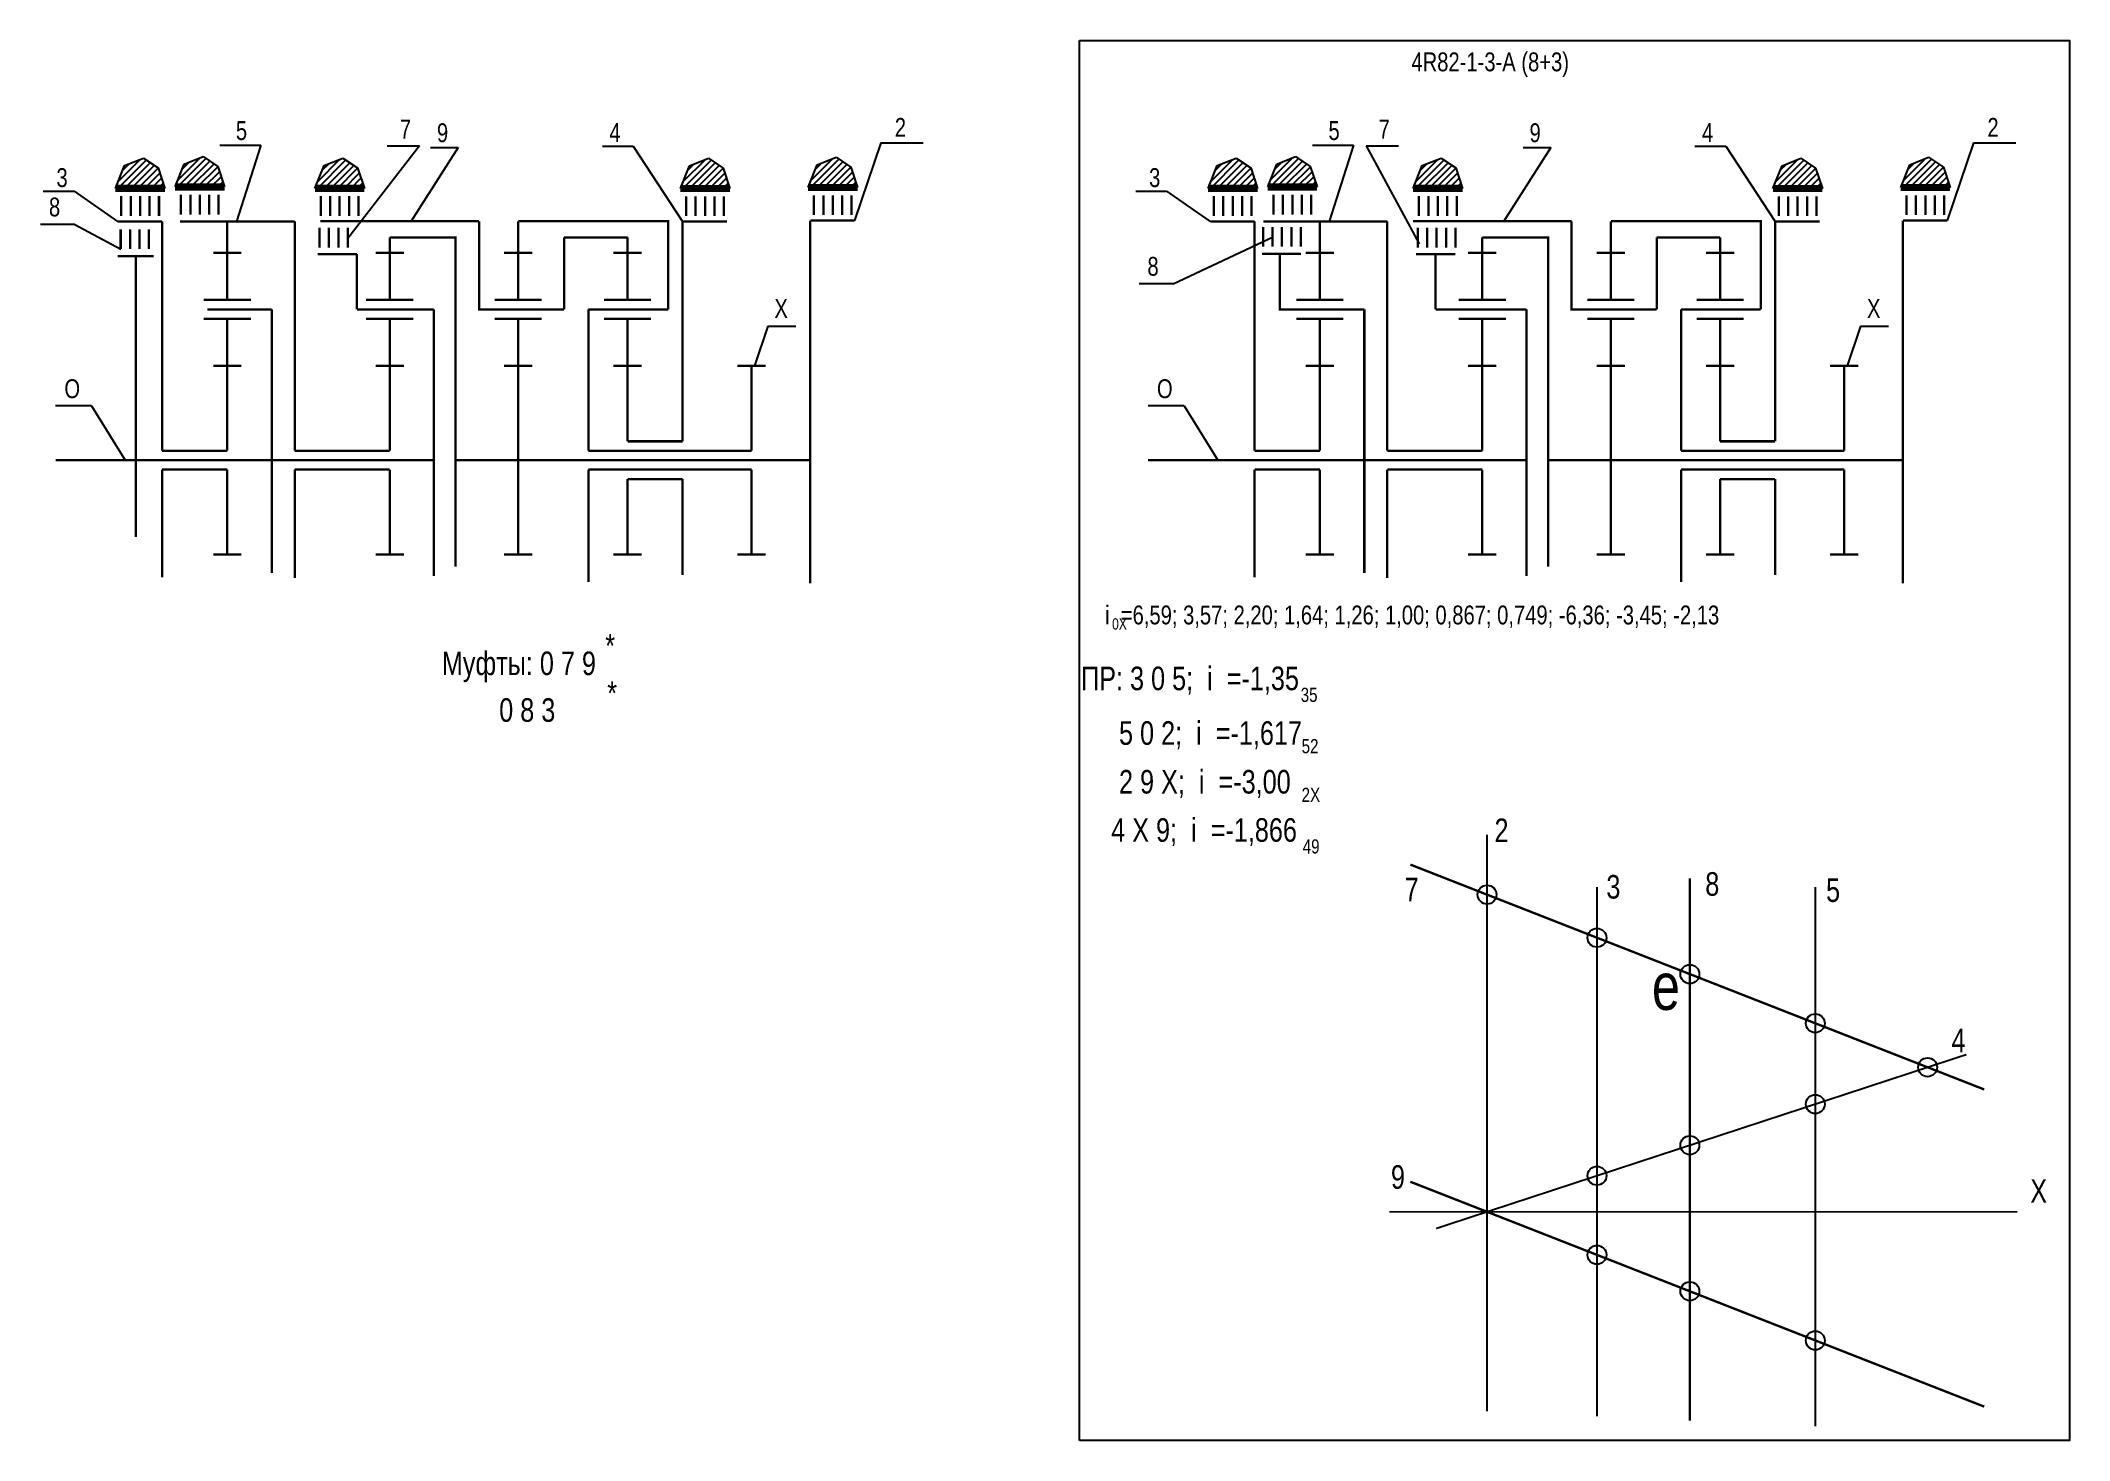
# Model space of a CAD drawing. Extents: x -573 to -142, y 153 to 450.
import ezdxf

# ---------------------------------------------------------------- set-up
doc = ezdxf.new("R2010")
doc.units = 0
doc.header["$LTSCALE"] = 15
doc.layers.get('0').update_dxf_attribs({"linetype": 'CONTINUOUS'})
doc.layers.add('DIM', color=92, linetype='CONTINUOUS')
doc.layers.add('MAIN', color=5, linetype='CONTINUOUS')
doc.styles.add('AMK', font='amk.shx', dxfattribs={"width": 0.8})

msp = doc.modelspace()

# ---------------------------------------------------------------- hatches: boundary and pattern name
at = {"layer": 'DIM'}
h = msp.add_hatch(dxfattribs=at)
h.set_pattern_fill('_USER', color=0, angle=45, style=0, pattern_type=0)
h.set_pattern_definition([(45, (-304.6569, -7.1889), (-0.7071068, 0.7071068), [])])
h.paths.add_polyline_path([(-554.95, 423.33), (-556.9, 418.51), (-546.4, 418.51), (-547.85, 422.83), (-550.96, 424.95)])
h = msp.add_hatch(dxfattribs=at)
h.set_pattern_fill('_USER', color=0, angle=45, style=0, pattern_type=0)
h.set_pattern_definition([(45, (-292.0072, -6.8963), (-0.7071068, 0.7071068), [])])
h.paths.add_polyline_path([(-542.3, 423.62), (-544.25, 418.8), (-533.75, 418.8), (-535.2, 423.12), (-538.32, 425.24)])
h = msp.add_hatch(dxfattribs=at)
h.set_pattern_fill('_USER', color=0, angle=45, style=0, pattern_type=0)
h.set_pattern_definition([(45, (-262.3464, -7.1883), (-0.7071068, 0.7071068), [])])
h.paths.add_polyline_path([(-512.64, 423.33), (-514.59, 418.51), (-504.09, 418.51), (-505.54, 422.83), (-508.65, 424.95)])
h = msp.add_hatch(dxfattribs=at)
h.set_pattern_fill('_USER', color=0, angle=45, style=0, pattern_type=0)
h.set_pattern_definition([(45, (-184.8259, -7.2155), (-0.7071068, 0.7071068), [])])
h.paths.add_polyline_path([(-435.12, 423.3), (-437.07, 418.48), (-426.57, 418.48), (-428.02, 422.81), (-431.13, 424.92)])
h = msp.add_hatch(dxfattribs=at)
h.set_pattern_fill('_USER', color=0, angle=45, style=0, pattern_type=0)
h.set_pattern_definition([(45, (-157.734, -6.9894), (-0.7071068, 0.7071068), [])])
h.paths.add_polyline_path([(-408.03, 423.53), (-409.97, 418.71), (-399.48, 418.71), (-400.93, 423.03), (-404.04, 425.15)])
h = msp.add_hatch(dxfattribs=at)
h.set_pattern_fill('_USER', color=0, angle=45, style=0, pattern_type=0)
h.set_pattern_definition([(45, (-72.9048, -7.1889), (-0.7071068, 0.7071068), [])])
h.paths.add_polyline_path([(-323.2, 423.33), (-325.14, 418.51), (-314.65, 418.51), (-316.1, 422.83), (-319.21, 424.95)])
h = msp.add_hatch(dxfattribs=at)
h.set_pattern_fill('_USER', color=0, angle=45, style=0, pattern_type=0)
h.set_pattern_definition([(45, (-60.255, -6.8963), (-0.7071068, 0.7071068), [])])
h.paths.add_polyline_path([(-310.55, 423.62), (-312.49, 418.8), (-302, 418.8), (-303.45, 423.12), (-306.56, 425.24)])
h = msp.add_hatch(dxfattribs=at)
h.set_pattern_fill('_USER', color=0, angle=45, style=0, pattern_type=0)
h.set_pattern_definition([(45, (-29.3962, -7.1883), (-0.7071068, 0.7071068), [])])
h.paths.add_polyline_path([(-279.69, 423.33), (-281.64, 418.51), (-271.14, 418.51), (-272.59, 422.83), (-275.7, 424.95)])
h = msp.add_hatch(dxfattribs=at)
h.set_pattern_fill('_USER', color=0, angle=45, style=0, pattern_type=0)
h.set_pattern_definition([(45, (46.9262, -7.2155), (-0.7071068, 0.7071068), [])])
h.paths.add_polyline_path([(-203.37, 423.3), (-205.31, 418.48), (-194.82, 418.48), (-196.27, 422.81), (-199.38, 424.92)])
h = msp.add_hatch(dxfattribs=at)
h.set_pattern_fill('_USER', color=0, angle=45, style=0, pattern_type=0)
h.set_pattern_definition([(45, (74.0181, -6.9894), (-0.7071068, 0.7071068), [])])
h.paths.add_polyline_path([(-176.28, 423.53), (-178.22, 418.71), (-167.73, 418.71), (-169.17, 423.03), (-172.29, 425.15)])

# ---------------------------------------------------------------- linework, layer by layer
at = {"const_width": 0.4}
for points in [[(-265.96, 281.39), (-265.96, 159.02)], [(-242.64, 270.29), (-242.64, 157.96)], [(-196.34, 270.29), (-196.34, 155.84)], [(-276.76, 197.83), (-164.3, 234.73)]]:
    msp.add_lwpolyline(points, dxfattribs=at)
at = {"layer": 'DIM', "color": 0}
for p, q in [((-534.75, 427.65), (-526.03, 427.65)), ((-526.03, 427.65), (-531.19, 411.49)), ((-492.38, 427.52), (-507.62, 407.89)), ((-499.25, 427.52), (-492.38, 427.52)), ((-484.17, 427.2), (-494.18, 411.52)), ((-490.08, 427.2), (-484.17, 427.2)), ((-453.61, 427.48), (-447.05, 427.48)), ((-447.05, 427.48), (-436.6, 411.47)), ((-394.52, 428.15), (-400.1, 411.69)), ((-394.52, 428.15), (-385.58, 428.15)), ((-303, 427.65), (-294.27, 427.65)), ((-294.27, 427.65), (-299.44, 411.49)), ((-291.63, 427.52), (-284.77, 427.52)), ((-291.63, 427.52), (-280.37, 406.74)), ((-252.42, 427.2), (-262.43, 411.52)), ((-258.33, 427.2), (-252.42, 427.2)), ((-221.86, 427.48), (-215.29, 427.48)), ((-215.29, 427.48), (-204.85, 411.47)), ((-162.77, 428.15), (-168.34, 411.69)), ((-162.77, 428.15), (-153.83, 428.15)), ((-556.9, 418.51), (-554.95, 423.33)), ((-554.95, 423.33), (-550.96, 424.95)), ((-550.96, 424.95), (-547.85, 422.83)), ((-547.85, 422.83), (-546.4, 418.51)), ((-544.25, 418.8), (-542.3, 423.62)), ((-542.3, 423.62), (-538.32, 425.24)), ((-538.32, 425.24), (-535.2, 423.12)), ((-535.2, 423.12), (-533.75, 418.8)), ((-514.59, 418.51), (-512.64, 423.33)), ((-512.64, 423.33), (-508.65, 424.95)), ((-508.65, 424.95), (-505.54, 422.83)), ((-505.54, 422.83), (-504.09, 418.51)), ((-437.07, 418.48), (-435.12, 423.3)), ((-435.12, 423.3), (-431.13, 424.92)), ((-431.13, 424.92), (-428.02, 422.81)), ((-428.02, 422.81), (-426.57, 418.48)), ((-409.97, 418.71), (-408.03, 423.53)), ((-408.03, 423.53), (-404.04, 425.15)), ((-404.04, 425.15), (-400.93, 423.03)), ((-400.93, 423.03), (-399.48, 418.71)), ((-325.14, 418.51), (-323.2, 423.33)), ((-323.2, 423.33), (-319.21, 424.95)), ((-319.21, 424.95), (-316.1, 422.83)), ((-316.1, 422.83), (-314.65, 418.51)), ((-312.49, 418.8), (-310.55, 423.62)), ((-310.55, 423.62), (-306.56, 425.24)), ((-306.56, 425.24), (-303.45, 423.12)), ((-303.45, 423.12), (-302, 418.8)), ((-281.64, 418.51), (-279.69, 423.33)), ((-279.69, 423.33), (-275.7, 424.95)), ((-275.7, 424.95), (-272.59, 422.83)), ((-272.59, 422.83), (-271.14, 418.51)), ((-205.31, 418.48), (-203.37, 423.3)), ((-203.37, 423.3), (-199.38, 424.92)), ((-199.38, 424.92), (-196.27, 422.81)), ((-196.27, 422.81), (-194.82, 418.48)), ((-178.22, 418.71), (-176.28, 423.53)), ((-176.28, 423.53), (-172.29, 425.15)), ((-172.29, 425.15), (-169.17, 423.03)), ((-169.17, 423.03), (-167.73, 418.71)), ((-572.24, 417.93), (-565.67, 417.93)), ((-565.67, 417.93), (-556.43, 411.49)), ((-555.64, 418.32), (-548.73, 418.32)), ((-513.33, 418.32), (-506.42, 418.32)), ((-435.81, 418.29), (-428.9, 418.29)), ((-408.72, 418.52), (-401.81, 418.52)), ((-340.49, 417.93), (-333.92, 417.93)), ((-333.92, 417.93), (-324.68, 411.49)), ((-323.89, 418.32), (-316.98, 418.32)), ((-280.38, 418.32), (-273.47, 418.32)), ((-204.06, 418.29), (-197.15, 418.29)), ((-176.97, 418.52), (-170.06, 418.52)), ((-565.52, 410.87), (-572.78, 410.87)), ((-565.52, 410.87), (-565.52, 410.87)), ((-565.52, 410.87), (-555.79, 405.62)), ((-332.52, 398.28), (-311.36, 408.24)), ((-332.52, 398.28), (-339.78, 398.28)), ((-332.52, 398.28), (-332.52, 398.28)), ((-418.5, 389.3), (-421.32, 380.84)), ((-418.5, 389.3), (-412.59, 389.3)), ((-186.75, 389.3), (-189.57, 380.84)), ((-186.75, 389.3), (-180.84, 389.3)), ((-561.99, 372.4), (-569.59, 372.4)), ((-561.99, 372.4), (-554.85, 360.84)), ((-330.24, 372.4), (-337.84, 372.4)), ((-330.24, 372.4), (-323.1, 360.84))]:
    msp.add_line(p, q, dxfattribs=at)
for points, const_width in [([(-547.02, 411.49), (-547.02, 362.84)], 0.5), ([(-543.19, 411.49), (-518.87, 411.49)], 0.5), ([(-518.87, 411.49), (-518.87, 362.84)], 0.5), ([(-479.78, 411.52), (-513.42, 411.52)], 0.5), ([(-476.07, 392.84), (-479.78, 392.84), (-479.78, 411.52)], 0.5), ([(-471.46, 411.52), (-439.65, 411.52), (-439.65, 392.84)], 0.5), ([(-461.74, 411.52), (-448.28, 411.52)], 0.5), ([(-436.6, 411.47), (-436.6, 364.84)], 0.5), ([(-409.51, 411.69), (-409.51, 361.06)], 0.5), ([(-315.27, 411.49), (-315.27, 362.84)], 0.5), ([(-313.39, 411.49), (-287.12, 411.49)], 0.5), ([(-287.12, 411.49), (-287.12, 362.84)], 0.5), ([(-248.03, 411.52), (-281.67, 411.52)], 0.5), ([(-244.32, 392.84), (-248.03, 392.84), (-248.03, 411.52)], 0.5), ([(-239.7, 411.52), (-207.9, 411.52), (-207.9, 392.84)], 0.5), ([(-229.98, 411.52), (-216.52, 411.52)], 0.5), ([(-204.85, 411.47), (-204.85, 364.84)], 0.5), ([(-177.76, 411.69), (-177.76, 361.06)], 0.5), ([(-505.67, 404.57), (-505.67, 392.84)], 0.5), ([(-498.72, 408.09), (-484.78, 408.09), (-484.78, 338.25)], 0.5), ([(-461.74, 408.09), (-448.28, 408.09)], 0.5), ([(-461.74, 408.09), (-461.74, 392.84)], 0.5), ([(-313.72, 404.65), (-305.43, 404.65)], 0.5), ([(-305.67, 392.84), (-309.9, 392.84), (-309.9, 404.65)], 0.5), ([(-276.89, 404.57), (-276.89, 392.84)], 0.5), ([(-266.97, 408.09), (-253.03, 408.09), (-253.03, 338.25)], 0.5), ([(-229.98, 408.09), (-229.98, 392.84)], 0.5), ([(-229.98, 408.09), (-216.52, 408.09)], 0.5), ([(-556.43, 404.14), (-548.76, 404.14)], 0.5), ([(-552.59, 404.14), (-552.59, 360.84)], 0.5), ([(-523.74, 392.84), (-523.74, 336.91)], 0.5), ([(-503.38, 392.84), (-505.67, 392.84)], 0.5), ([(-489.37, 336.25), (-489.37, 392.84)], 0.5), ([(-456.56, 392.84), (-456.56, 362.84)], 0.5), ([(-291.99, 392.84), (-291.99, 336.91)], 0.5), ([(-271.63, 392.84), (-276.89, 392.84)], 0.5), ([(-257.62, 336.25), (-257.62, 392.84)], 0.5), ([(-224.81, 392.84), (-224.81, 362.84)], 0.5), ([(-547.02, 362.84), (-533.17, 362.84)], 0.5), ([(-518.87, 362.84), (-498.72, 362.84)], 0.5), ([(-456.56, 362.84), (-421.96, 362.84)], 0.5), ([(-448.28, 364.84), (-436.6, 364.84)], 0.5), ([(-315.27, 362.84), (-301.42, 362.84)], 0.5), ([(-287.12, 362.84), (-266.97, 362.84)], 0.5), ([(-224.81, 362.84), (-190.21, 362.84)], 0.5), ([(-216.52, 364.84), (-204.85, 364.84)], 0.5), ([(-569.6, 360.84), (-489.37, 360.84)], 0.5), ([(-552.59, 360.84), (-552.59, 344.51)], 0.5), ([(-547.02, 358.84), (-547.02, 335.99)], 0.5), ([(-547.02, 358.84), (-533.17, 358.84)], 0.5), ([(-518.87, 358.84), (-518.87, 335.84)], 0.5), ([(-518.87, 358.84), (-498.72, 358.84)], 0.5), ([(-484.78, 360.84), (-409.51, 360.84)], 0.5), ([(-456.56, 358.84), (-421.96, 358.84)], 0.5), ([(-456.56, 358.84), (-456.56, 335.01)], 0.5), ([(-409.51, 361.06), (-409.51, 334.72)], 0.5), ([(-337.85, 360.84), (-257.62, 360.84)], 0.5), ([(-315.27, 358.84), (-301.42, 358.84)], 0.5), ([(-315.27, 358.84), (-315.27, 335.99)], 0.5), ([(-287.12, 358.84), (-266.97, 358.84)], 0.5), ([(-287.12, 358.84), (-287.12, 335.84)], 0.5), ([(-253.03, 360.84), (-177.76, 360.84)], 0.5), ([(-224.81, 358.84), (-224.81, 335.01)], 0.5), ([(-224.81, 358.84), (-190.21, 358.84)], 0.5), ([(-177.76, 361.06), (-177.76, 334.72)], 0.5), ([(-448.28, 356.84), (-436.6, 356.84)], 0.5), ([(-436.6, 356.84), (-436.6, 336.49)], 0.5), ([(-216.52, 356.84), (-204.85, 356.84)], 0.5), ([(-204.85, 356.84), (-204.85, 336.49)], 0.5), ([(-160.51, 227.33), (-282.23, 275.04)], 0.5), ([(-222.94, 272.1), (-222.94, 157.06)], 0.5), ([(-160.51, 160.04), (-282.23, 207.75)], 0.5), ([(-286.69, 201.37), (-153.47, 201.37)], 0.4)]:
    msp.add_lwpolyline(points, dxfattribs=dict(at, const_width=const_width))
for centre in [(-265.96, 268.66), (-242.64, 259.52), (-222.94, 251.8), (-196.34, 241.37), (-172.52, 232.04), (-196.34, 224.22), (-222.94, 215.49), (-242.64, 209.02), (-242.64, 192.23), (-222.94, 184.51), (-196.34, 174.08)]:
    msp.add_circle(centre, 2, dxfattribs=at)
at = {"layer": 'MAIN'}
for points in [[(-352.43, 152.87), (-352.43, 449.87)], [(-352.43, 449.87), (-142.43, 449.87), (-142.43, 152.87), (-352.43, 152.87)]]:
    msp.add_lwpolyline(points, dxfattribs=at)
at = {"layer": 'MAIN', "color": 0}
for points, const_width in [([(-556.9, 418.51), (-546.4, 418.51)], 1.5), ([(-544.25, 418.8), (-533.75, 418.8)], 1.5), ([(-514.59, 418.51), (-504.09, 418.51)], 1.5), ([(-437.07, 418.48), (-426.57, 418.48)], 1.5), ([(-409.97, 418.71), (-399.48, 418.71)], 1.5), ([(-325.14, 418.51), (-314.65, 418.51)], 1.5), ([(-312.49, 418.8), (-302, 418.8)], 1.5), ([(-281.64, 418.51), (-271.14, 418.51)], 1.5), ([(-205.31, 418.48), (-194.82, 418.48)], 1.5), ([(-178.22, 418.71), (-167.73, 418.71)], 1.5), ([(-547.66, 416.86), (-547.66, 412.66)], 0.5), ([(-535.01, 417.15), (-535.01, 412.95)], 0.5), ([(-505.35, 416.86), (-505.35, 412.66)], 0.5), ([(-427.83, 416.83), (-427.83, 412.63)], 0.5), ([(-400.74, 417.06), (-400.74, 412.86)], 0.5), ([(-315.91, 416.86), (-315.91, 412.66)], 0.5), ([(-303.26, 417.15), (-303.26, 412.95)], 0.5), ([(-272.4, 416.86), (-272.4, 412.66)], 0.5), ([(-196.08, 416.83), (-196.08, 412.63)], 0.5), ([(-168.99, 417.06), (-168.99, 412.86)], 0.5), ([(-556.43, 411.49), (-547.02, 411.49)], 0.5), ([(-533.17, 404.84), (-533.17, 411.49)], 0.5), ([(-471.46, 404.84), (-471.46, 411.52)], 0.5), ([(-436.6, 411.47), (-427.19, 411.47)], 0.5), ([(-409.51, 411.69), (-400.1, 411.69)], 0.5), ([(-324.68, 411.49), (-315.27, 411.49)], 0.5), ([(-305.46, 410.32), (-305.46, 406.13)], 0.5), ([(-301.42, 404.84), (-301.42, 411.49)], 0.5), ([(-272.66, 410.15), (-272.66, 405.96)], 0.5), ([(-239.7, 404.84), (-239.7, 411.52)], 0.5), ([(-204.85, 411.47), (-195.44, 411.47)], 0.5), ([(-177.76, 411.69), (-168.34, 411.69)], 0.5), ([(-533.17, 404.84), (-536.17, 404.84)], 0.5), ([(-533.17, 394.84), (-533.17, 404.84)], 0.5), ([(-533.17, 404.84), (-530.17, 404.84)], 0.5), ([(-514.01, 404.57), (-505.67, 404.57)], 0.5), ([(-498.72, 404.84), (-501.72, 404.84)], 0.5), ([(-498.72, 404.84), (-498.72, 408.09)], 0.5), ([(-498.72, 394.84), (-498.72, 404.84)], 0.5), ([(-498.72, 404.84), (-495.72, 404.84)], 0.5), ([(-471.46, 404.84), (-474.46, 404.84)], 0.5), ([(-471.46, 394.84), (-471.46, 404.84)], 0.5), ([(-471.46, 404.84), (-468.46, 404.84)], 0.5), ([(-448.28, 404.84), (-451.28, 404.84)], 0.5), ([(-448.28, 394.84), (-448.28, 408.09)], 0.5), ([(-448.28, 404.84), (-445.28, 404.84)], 0.5), ([(-301.42, 404.84), (-304.42, 404.84)], 0.5), ([(-301.42, 394.84), (-301.42, 404.84)], 0.5), ([(-301.42, 404.84), (-298.42, 404.84)], 0.5), ([(-281.06, 404.57), (-272.72, 404.57)], 0.5), ([(-266.97, 404.84), (-269.97, 404.84)], 0.5), ([(-266.97, 404.84), (-266.97, 408.09)], 0.5), ([(-266.97, 394.84), (-266.97, 404.84)], 0.5), ([(-266.97, 404.84), (-263.97, 404.84)], 0.5), ([(-239.7, 404.84), (-242.7, 404.84)], 0.5), ([(-239.7, 394.84), (-239.7, 404.84)], 0.5), ([(-239.7, 404.84), (-236.7, 404.84)], 0.5), ([(-216.52, 404.84), (-219.52, 404.84)], 0.5), ([(-216.52, 394.84), (-216.52, 408.09)], 0.5), ([(-216.52, 404.84), (-213.52, 404.84)], 0.5), ([(-523.74, 392.84), (-537.42, 392.84)], 0.5), ([(-489.37, 392.84), (-503.38, 392.84)], 0.5), ([(-461.74, 392.84), (-476.07, 392.84)], 0.5), ([(-439.65, 392.84), (-456.56, 392.84)], 0.5), ([(-291.99, 392.84), (-305.67, 392.84)], 0.5), ([(-257.62, 392.84), (-271.63, 392.84)], 0.5), ([(-229.98, 392.84), (-244.32, 392.84)], 0.5), ([(-207.9, 392.84), (-224.81, 392.84)], 0.5), ([(-533.17, 390.84), (-538.17, 390.84)], 0.5), ([(-533.17, 380.84), (-533.17, 390.84), (-528.17, 390.84)], 0.5), ([(-498.72, 390.84), (-503.72, 390.84)], 0.5), ([(-498.72, 380.84), (-498.72, 390.84), (-493.72, 390.84)], 0.5), ([(-471.46, 390.84), (-476.46, 390.84)], 0.5), ([(-471.46, 380.84), (-471.46, 390.84), (-466.46, 390.84)], 0.5), ([(-448.28, 390.84), (-453.28, 390.84)], 0.5), ([(-448.28, 380.84), (-448.28, 390.84), (-443.28, 390.84)], 0.5), ([(-301.42, 390.84), (-306.42, 390.84)], 0.5), ([(-301.42, 380.84), (-301.42, 390.84), (-296.42, 390.84)], 0.5), ([(-266.97, 390.84), (-271.97, 390.84)], 0.5), ([(-266.97, 380.84), (-266.97, 390.84), (-261.97, 390.84)], 0.5), ([(-239.7, 390.84), (-244.7, 390.84)], 0.5), ([(-239.7, 380.84), (-239.7, 390.84), (-234.7, 390.84)], 0.5), ([(-216.52, 390.84), (-221.52, 390.84)], 0.5), ([(-216.52, 380.84), (-216.52, 390.84), (-211.52, 390.84)], 0.5), ([(-533.17, 380.84), (-536.17, 380.84)], 0.5), ([(-533.17, 362.84), (-533.17, 380.84)], 0.5), ([(-533.17, 380.84), (-530.17, 380.84)], 0.5), ([(-498.72, 380.84), (-501.72, 380.84)], 0.5), ([(-498.72, 362.84), (-498.72, 380.84)], 0.5), ([(-498.72, 380.84), (-495.72, 380.84)], 0.5), ([(-471.46, 380.84), (-474.46, 380.84)], 0.5), ([(-471.46, 360.84), (-471.46, 380.84)], 0.5), ([(-471.46, 380.84), (-468.46, 380.84)], 0.5), ([(-448.28, 380.84), (-451.28, 380.84)], 0.5), ([(-448.28, 380.84), (-445.28, 380.84)], 0.5), ([(-448.28, 364.84), (-448.28, 380.84)], 0.5), ([(-421.96, 380.84), (-424.96, 380.84)], 0.5), ([(-421.96, 362.84), (-421.96, 380.84)], 0.5), ([(-421.96, 380.84), (-418.96, 380.84)], 0.5), ([(-301.42, 380.84), (-304.42, 380.84)], 0.5), ([(-301.42, 362.84), (-301.42, 380.84)], 0.5), ([(-301.42, 380.84), (-298.42, 380.84)], 0.5), ([(-266.97, 380.84), (-269.97, 380.84)], 0.5), ([(-266.97, 362.84), (-266.97, 380.84)], 0.5), ([(-266.97, 380.84), (-263.97, 380.84)], 0.5), ([(-239.7, 380.84), (-242.7, 380.84)], 0.5), ([(-239.7, 360.84), (-239.7, 380.84)], 0.5), ([(-239.7, 380.84), (-236.7, 380.84)], 0.5), ([(-216.52, 380.84), (-219.52, 380.84)], 0.5), ([(-216.52, 364.84), (-216.52, 380.84)], 0.5), ([(-216.52, 380.84), (-213.52, 380.84)], 0.5), ([(-190.21, 380.84), (-193.21, 380.84)], 0.5), ([(-190.21, 380.84), (-187.21, 380.84)], 0.5), ([(-190.21, 362.84), (-190.21, 380.84)], 0.5), ([(-533.17, 358.84), (-533.17, 340.84)], 0.5), ([(-498.72, 358.84), (-498.72, 340.84)], 0.5), ([(-471.46, 360.84), (-471.46, 340.84)], 0.5), ([(-421.96, 358.84), (-421.96, 340.84)], 0.5), ([(-301.42, 358.84), (-301.42, 340.84)], 0.5), ([(-266.97, 358.84), (-266.97, 340.84)], 0.5), ([(-239.7, 360.84), (-239.7, 340.84)], 0.5), ([(-190.21, 358.84), (-190.21, 340.84)], 0.5), ([(-448.28, 356.84), (-448.28, 340.84)], 0.5), ([(-216.52, 356.84), (-216.52, 340.84)], 0.5), ([(-533.17, 340.84), (-536.17, 340.84)], 0.5), ([(-533.17, 340.84), (-530.17, 340.84)], 0.5), ([(-498.72, 340.84), (-501.72, 340.84)], 0.5), ([(-498.72, 340.84), (-495.72, 340.84)], 0.5), ([(-471.46, 340.84), (-474.46, 340.84)], 0.5), ([(-471.46, 340.84), (-468.46, 340.84)], 0.5), ([(-448.28, 340.84), (-451.28, 340.84)], 0.5), ([(-448.28, 340.84), (-445.28, 340.84)], 0.5), ([(-421.96, 340.84), (-424.96, 340.84)], 0.5), ([(-421.96, 340.84), (-418.96, 340.84)], 0.5), ([(-301.42, 340.84), (-304.42, 340.84)], 0.5), ([(-301.42, 340.84), (-298.42, 340.84)], 0.5), ([(-266.97, 340.84), (-269.97, 340.84)], 0.5), ([(-266.97, 340.84), (-263.97, 340.84)], 0.5), ([(-239.7, 340.84), (-242.7, 340.84)], 0.5), ([(-239.7, 340.84), (-236.7, 340.84)], 0.5), ([(-216.52, 340.84), (-219.52, 340.84)], 0.5), ([(-216.52, 340.84), (-213.52, 340.84)], 0.5), ([(-190.21, 340.84), (-193.21, 340.84)], 0.5), ([(-190.21, 340.84), (-187.21, 340.84)], 0.5)]:
    msp.add_lwpolyline(points, dxfattribs=dict(at, const_width=const_width))
for points in [[(-555.66, 416.86, 0.5, 0.5, 0), (-555.66, 412.66, 0.5, 0.5, 0)], [(-553.66, 416.86, 0.5, 0.5, 0), (-553.66, 412.66, 0.5, 0.5, 0)], [(-551.66, 416.86, 0.5, 0.5, 0), (-551.66, 412.66, 0.5, 0.5, 0)], [(-549.66, 416.86, 0.5, 0.5, 0), (-549.66, 412.66, 0.5, 0.5, 0)], [(-543.01, 417.15, 0.5, 0.5, 0), (-543.01, 412.95, 0.5, 0.5, 0)], [(-541.01, 417.15, 0.5, 0.5, 0), (-541.01, 412.95, 0.5, 0.5, 0)], [(-539.01, 417.15, 0.5, 0.5, 0), (-539.01, 412.95, 0.5, 0.5, 0)], [(-537.01, 417.15, 0.5, 0.5, 0), (-537.01, 412.95, 0.5, 0.5, 0)], [(-513.35, 416.86, 0.5, 0.5, 0), (-513.35, 412.66, 0.5, 0.5, 0)], [(-511.35, 416.86, 0.5, 0.5, 0), (-511.35, 412.66, 0.5, 0.5, 0)], [(-509.35, 416.86, 0.5, 0.5, 0), (-509.35, 412.66, 0.5, 0.5, 0)], [(-507.35, 416.86, 0.5, 0.5, 0), (-507.35, 412.66, 0.5, 0.5, 0)], [(-435.83, 416.83, 0.5, 0.5, 0), (-435.83, 412.63, 0.5, 0.5, 0)], [(-433.83, 416.83, 0.5, 0.5, 0), (-433.83, 412.63, 0.5, 0.5, 0)], [(-431.83, 416.83, 0.5, 0.5, 0), (-431.83, 412.63, 0.5, 0.5, 0)], [(-429.83, 416.83, 0.5, 0.5, 0), (-429.83, 412.63, 0.5, 0.5, 0)], [(-408.74, 417.06, 0.5, 0.5, 0), (-408.74, 412.86, 0.5, 0.5, 0)], [(-406.74, 417.06, 0.5, 0.5, 0), (-406.74, 412.86, 0.5, 0.5, 0)], [(-404.74, 417.06, 0.5, 0.5, 0), (-404.74, 412.86, 0.5, 0.5, 0)], [(-402.74, 417.06, 0.5, 0.5, 0), (-402.74, 412.86, 0.5, 0.5, 0)], [(-323.91, 416.86, 0.5, 0.5, 0), (-323.91, 412.66, 0.5, 0.5, 0)], [(-321.91, 416.86, 0.5, 0.5, 0), (-321.91, 412.66, 0.5, 0.5, 0)], [(-319.91, 416.86, 0.5, 0.5, 0), (-319.91, 412.66, 0.5, 0.5, 0)], [(-317.91, 416.86, 0.5, 0.5, 0), (-317.91, 412.66, 0.5, 0.5, 0)], [(-311.26, 417.15, 0.5, 0.5, 0), (-311.26, 412.95, 0.5, 0.5, 0)], [(-309.26, 417.15, 0.5, 0.5, 0), (-309.26, 412.95, 0.5, 0.5, 0)], [(-307.26, 417.15, 0.5, 0.5, 0), (-307.26, 412.95, 0.5, 0.5, 0)], [(-305.26, 417.15, 0.5, 0.5, 0), (-305.26, 412.95, 0.5, 0.5, 0)], [(-280.4, 416.86, 0.5, 0.5, 0), (-280.4, 412.66, 0.5, 0.5, 0)], [(-278.4, 416.86, 0.5, 0.5, 0), (-278.4, 412.66, 0.5, 0.5, 0)], [(-276.4, 416.86, 0.5, 0.5, 0), (-276.4, 412.66, 0.5, 0.5, 0)], [(-274.4, 416.86, 0.5, 0.5, 0), (-274.4, 412.66, 0.5, 0.5, 0)], [(-204.08, 416.83, 0.5, 0.5, 0), (-204.08, 412.63, 0.5, 0.5, 0)], [(-202.08, 416.83, 0.5, 0.5, 0), (-202.08, 412.63, 0.5, 0.5, 0)], [(-200.08, 416.83, 0.5, 0.5, 0), (-200.08, 412.63, 0.5, 0.5, 0)], [(-198.08, 416.83, 0.5, 0.5, 0), (-198.08, 412.63, 0.5, 0.5, 0)], [(-176.99, 417.06, 0.5, 0.5, 0), (-176.99, 412.86, 0.5, 0.5, 0)], [(-174.99, 417.06, 0.5, 0.5, 0), (-174.99, 412.86, 0.5, 0.5, 0)], [(-172.99, 417.06, 0.5, 0.5, 0), (-172.99, 412.86, 0.5, 0.5, 0)], [(-170.99, 417.06, 0.5, 0.5, 0), (-170.99, 412.86, 0.5, 0.5, 0)], [(-555.79, 409.82, 0.5, 0.5, 0), (-555.79, 405.62, 0.5, 0.5, 0)], [(-553.79, 409.82, 0.5, 0.5, 0), (-553.79, 405.62, 0.5, 0.5, 0)], [(-551.79, 409.82, 0.5, 0.5, 0), (-551.79, 405.62, 0.5, 0.5, 0)], [(-549.79, 409.82, 0.5, 0.5, 0), (-549.79, 405.62, 0.5, 0.5, 0)], [(-513.61, 410.15, 0.5, 0.5, 0), (-513.61, 405.96, 0.5, 0.5, 0)], [(-511.61, 410.15, 0.5, 0.5, 0), (-511.61, 405.96, 0.5, 0.5, 0)], [(-509.61, 410.15, 0.5, 0.5, 0), (-509.61, 405.96, 0.5, 0.5, 0)], [(-507.61, 410.15, 0.5, 0.5, 0), (-507.61, 405.96, 0.5, 0.5, 0)], [(-313.46, 410.32, 0.5, 0.5, 0), (-313.46, 406.13, 0.5, 0.5, 0)], [(-311.46, 410.32, 0.5, 0.5, 0), (-311.46, 406.13, 0.5, 0.5, 0)], [(-309.46, 410.32, 0.5, 0.5, 0), (-309.46, 406.13, 0.5, 0.5, 0)], [(-307.46, 410.32, 0.5, 0.5, 0), (-307.46, 406.13, 0.5, 0.5, 0)], [(-280.66, 410.15, 0.5, 0.5, 0), (-280.66, 405.96, 0.5, 0.5, 0)], [(-278.66, 410.15, 0.5, 0.5, 0), (-278.66, 405.96, 0.5, 0.5, 0)], [(-276.66, 410.15, 0.5, 0.5, 0), (-276.66, 405.96, 0.5, 0.5, 0)], [(-274.66, 410.15, 0.5, 0.5, 0), (-274.66, 405.96, 0.5, 0.5, 0)], [(-528.17, 394.84, 0.5, 0.5, 0), (-538.17, 394.84, 0.5, 0.5, 0)], [(-493.72, 394.84, 0.5, 0.5, 0), (-503.72, 394.84, 0.5, 0.5, 0)], [(-466.46, 394.84, 0.5, 0.5, 0), (-476.46, 394.84, 0.5, 0.5, 0)], [(-443.28, 394.84, 0.5, 0.5, 0), (-453.28, 394.84, 0.5, 0.5, 0)], [(-296.42, 394.84, 0.5, 0.5, 0), (-306.42, 394.84, 0.5, 0.5, 0)], [(-261.97, 394.84, 0.5, 0.5, 0), (-271.97, 394.84, 0.5, 0.5, 0)], [(-234.7, 394.84, 0.5, 0.5, 0), (-244.7, 394.84, 0.5, 0.5, 0)], [(-211.52, 394.84, 0.5, 0.5, 0), (-221.52, 394.84, 0.5, 0.5, 0)]]:
    msp.add_lwpolyline(points, format="xyseb", dxfattribs=at)

# ---------------------------------------------------------------- texts
at = {"layer": 'DIM', "color": 0, "style": 'AMK', "width": 0.8}
for s, height, p in [('4R82-1-3-A (8+3)', 4, (-282, 443.35)), ('5', 4, (-531.35, 428.77)), ('7', 4, (-496.57, 429.08)), ('9', 4, (-488.7, 428.31)), ('4', 4, (-452.13, 428.36)), ('2', 4, (-391.59, 429.45)), ('5', 4, (-299.6, 428.77)), ('7', 4, (-288.96, 429.08)), ('9', 4, (-256.95, 428.31)), ('4', 4, (-220.38, 428.36)), ('2', 4, (-159.83, 429.45)), ('3', 4, (-569.41, 418.79)), ('3', 4, (-337.65, 418.79)), ('8', 4, (-571, 412.56)), ('8', 4, (-338, 399.97)), ('X', 4, (-417.12, 391.02)), ('X', 4, (-185.37, 391.02)), ('O', 4, (-567.73, 374.01)), ('O', 4, (-335.98, 374.01)), ('i  =6,59; 3,57; 2,20; 1,64; 1,26; 1,00; 0,867; 0,749; -6,36; -3,45; -2,13', 4, (-346.97, 326)), ('0X', 2.4, (-345.5, 324.9)), ('*', 5, (-453.01, 318.97)), ('Муфты: 0 7 9', 5, (-487.67, 315.24)), (' ПР: 3 0 5;  i  =-1,35', 5, (-353.56, 312.04)), ('       0 8 3', 5, (-485.9, 305.33)), ('*', 5, (-452.58, 308.9)), ('35', 3, (-305.49, 309.56)), ('    5 0 2;  i  =-1,617', 5, (-349.97, 300.45)), ('52', 3, (-305.29, 298.67)), ('    2 9 X;  i  =-3,00', 5, (-349.97, 290.11)), ('2X', 3, (-305.29, 288.33)), ('     4 X 9;  i  =-1,866', 5, (-353.12, 279.88)), ('2', 5, (-264.38, 279.81)), ('49', 3, (-305.06, 277.39)), ('7', 5, (-283.44, 267.27)), ('3', 5, (-240.65, 267.83)), ('8', 5, (-219.67, 268.43)), ('5', 5, (-194.05, 267.12)), ('e', 10, (-230.99, 244.21)), ('4', 5, (-167.45, 235.24)), ('9', 5, (-286.35, 206.26)), ('X', 5, (-150.74, 203.29))]:
    msp.add_text(s, height=height, dxfattribs=at).set_placement(p)

doc.saveas('drawing.dxf')
